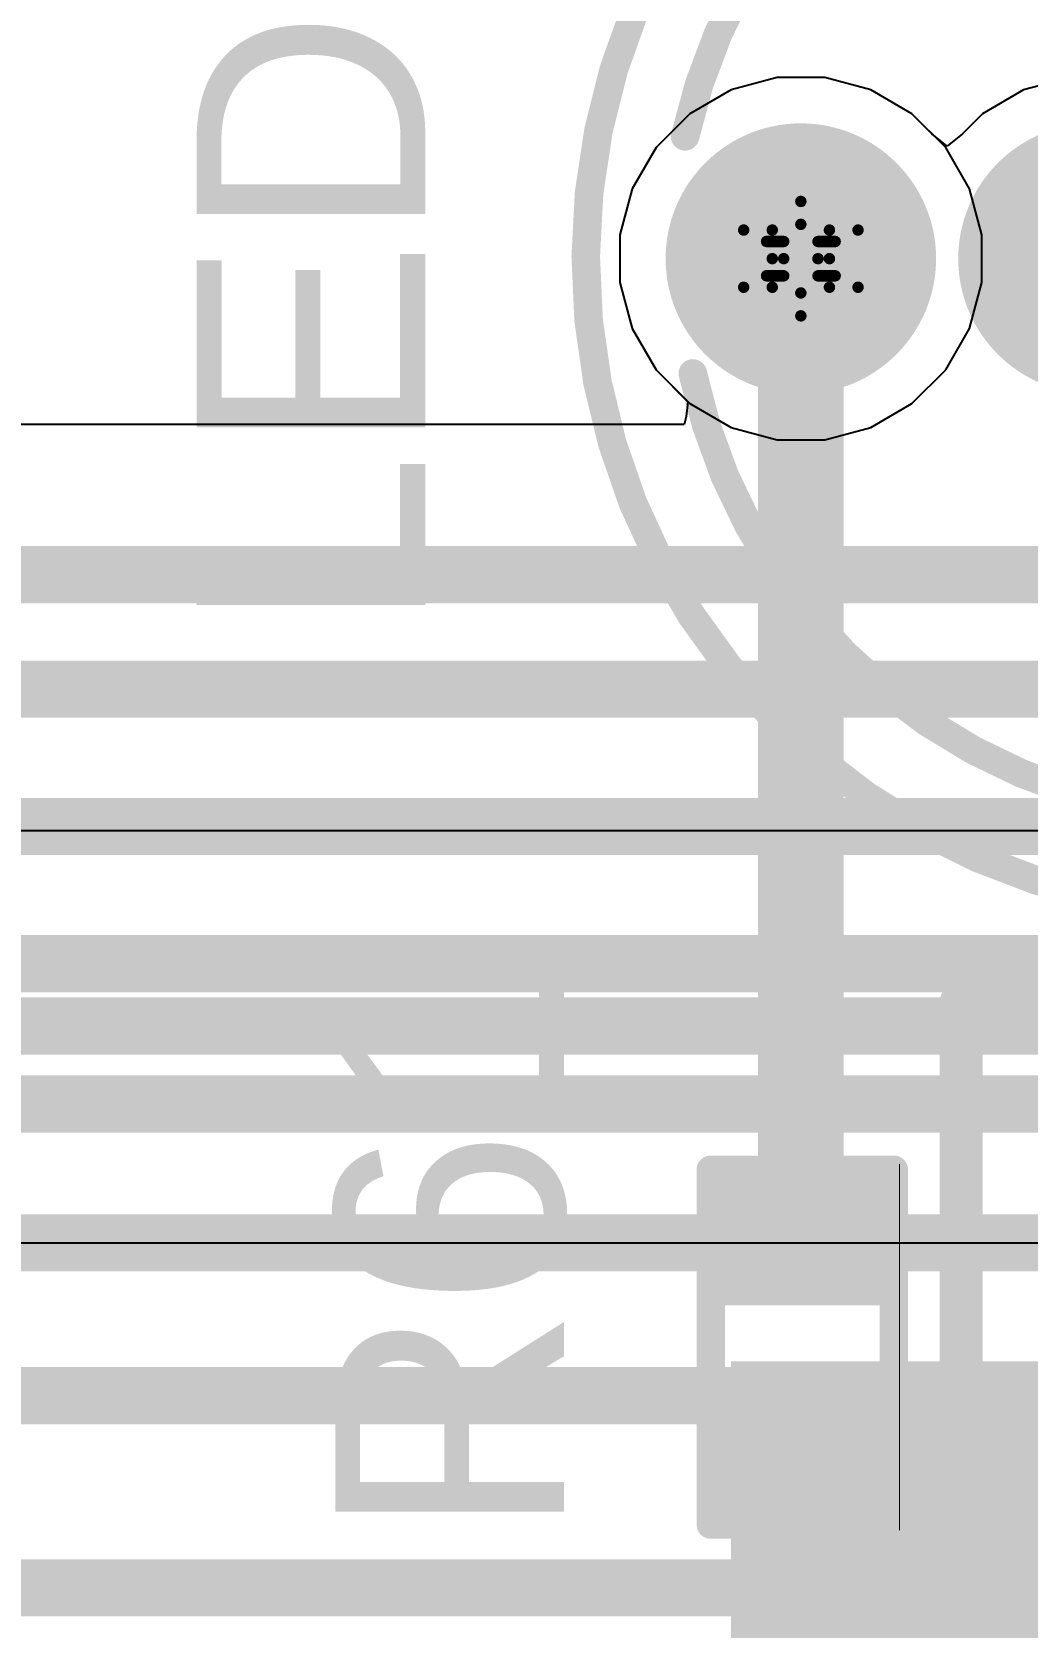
# Model space of a CAD drawing. Header units: inches. Extents: x -3 to 5259, y -3 to 5282.
# Drawn here: x 33.96 to 38.38, y 71.9 to 78.99 of the extents above; entities that cross this region are included whole.
import ezdxf

# ---------------------------------------------------------------- set-up
doc = ezdxf.new("R2010")
doc.units = ezdxf.units.IN
for name, color, linetype in [('Bottom Layer', 5, 'Continuous'), ('Bottom Solder', 6, 'Continuous'), ('Drill Drawing', 1, 'Continuous'), ('Layer 1', 16, 'Continuous'), ('Layer 2', 76, 'Continuous'), ('Multi-Layer', 9, 'Continuous'), ('Pad Holes', 156, 'Continuous'), ('Top Layer', 1, 'Continuous'), ('Top Overlay', 2, 'Continuous'), ('Top Paste', 8, 'Continuous'), ('Top Solder', 216, 'Continuous')]:
    doc.layers.add(name, color=color, linetype=linetype)
doc.styles.add('Arial', font='', dxfattribs={"height": 0.2})
doc.styles.get('Arial').set_extended_font_data('Arial')

# ---------------------------------------------------------------- blocks, each defined once
blk = doc.blocks.new('R___0402_99')
at = {"layer": 'Top Layer'}
for points in [[(-0.6985, -0.3175), (-0.6985, 0.3175), (-0.2413, 0.3175), (-0.2413, -0.3175)], [(0.2413, -0.3175), (0.2413, 0.3175), (0.6985, 0.3175), (0.6985, -0.3175)]]:
    blk.add_hatch(color=1, dxfattribs=at).paths.add_polyline_path(points)
at = {"layer": 'Top Paste'}
for points in [[(-0.6985, -0.3175), (-0.6985, 0.3175), (-0.2413, 0.3175), (-0.2413, -0.3175)], [(0.2413, -0.3175), (0.2413, 0.3175), (0.6985, 0.3175), (0.6985, -0.3175)]]:
    blk.add_hatch(color=8, dxfattribs=at).paths.add_polyline_path(points)
at = {"layer": 'Top Solder'}
for points in [[(-0.7535, -0.3725), (-0.7535, 0.3725), (-0.1863, 0.3725), (-0.1863, -0.3725)], [(0.1863, -0.3725), (0.1863, 0.3725), (0.7535, 0.3725), (0.7535, -0.3725)]]:
    blk.add_hatch(color=216, dxfattribs=at).paths.add_polyline_path(points)
at = {"layer": 'Top Overlay'}
for points in [[(-0.7874, 0.4064, 0.127, 0.127, 0), (0.7874, 0.4064, 0.127, 0.127, 0)], [(-0.7874, 0.4064, 0.127, 0.127, 0), (-0.7874, -0.4064, 0.127, 0.127, 0)], [(0.7874, 0.4064, 0.127, 0.127, 0), (0.7874, -0.4064, 0.127, 0.127, 0)], [(-0.7874, -0.4064, 0.127, 0.127, 0), (0.7874, -0.4064, 0.127, 0.127, 0)], [(-0.8128, -0.4318, 0.00323, 0.00323, 0), (0.8128, -0.4318, 0.00323, 0.00323, 0)]]:
    blk.add_lwpolyline(points, format="xyseb", dxfattribs=at)
for points in [[(-0.8191, 0.4064, 0.0635, 0.0635, 1), (-0.7556, 0.4064, 0.0635, 0.0635, 1)], [(-0.8191, 0.4064, 0.0635, 0.0635, 1), (-0.7556, 0.4064, 0.0635, 0.0635, 1)], [(0.7556, 0.4064, 0.0635, 0.0635, 1), (0.8191, 0.4064, 0.0635, 0.0635, 1)], [(0.7556, 0.4064, 0.0635, 0.0635, 1), (0.8191, 0.4064, 0.0635, 0.0635, 1)], [(-0.8191, -0.4064, 0.0635, 0.0635, 1), (-0.7556, -0.4064, 0.0635, 0.0635, 1)], [(-0.8191, -0.4064, 0.0635, 0.0635, 1), (-0.7556, -0.4064, 0.0635, 0.0635, 1)], [(0.7556, -0.4064, 0.0635, 0.0635, 1), (0.8191, -0.4064, 0.0635, 0.0635, 1)], [(0.7556, -0.4064, 0.0635, 0.0635, 1), (0.8191, -0.4064, 0.0635, 0.0635, 1)], [(-0.8136, -0.4318, 0.00161, 0.00161, 1), (-0.812, -0.4318, 0.00161, 0.00161, 1)], [(0.812, -0.4318, 0.00161, 0.00161, 1), (0.8136, -0.4318, 0.00161, 0.00161, 1)]]:
    blk.add_lwpolyline(points, format="xyseb", close=True, dxfattribs=at)
blk = doc.blocks.new('WS2812D_F5_171')
at = {"layer": 'Bottom Layer'}
h = blk.add_hatch(color=5, dxfattribs=at)
edge = h.paths.add_edge_path()
edge.add_arc((-1.95, 0), 0.55, 0, 360)
h = blk.add_hatch(color=5, dxfattribs=at)
edge = h.paths.add_edge_path()
edge.add_arc((-0.65, 0), 0.55, 0, 360)
h = blk.add_hatch(color=5, dxfattribs=at)
edge = h.paths.add_edge_path()
edge.add_arc((0.65, 0), 0.55, 0, 360)
h = blk.add_hatch(color=5, dxfattribs=at)
edge = h.paths.add_edge_path()
edge.add_arc((1.95, 0), 0.55, 0, 360)
at = {"layer": 'Bottom Solder'}
h = blk.add_hatch(color=6, dxfattribs=at)
edge = h.paths.add_edge_path()
edge.add_arc((-1.95, 0), 0.6008, 0, 360)
h = blk.add_hatch(color=6, dxfattribs=at)
edge = h.paths.add_edge_path()
edge.add_arc((-0.65, 0), 0.6008, 0, 360)
h = blk.add_hatch(color=6, dxfattribs=at)
edge = h.paths.add_edge_path()
edge.add_arc((0.65, 0), 0.6008, 0, 360)
h = blk.add_hatch(color=6, dxfattribs=at)
edge = h.paths.add_edge_path()
edge.add_arc((1.95, 0), 0.6008, 0, 360)
at = {"layer": 'Layer 1'}
h = blk.add_hatch(color=16, dxfattribs=at)
edge = h.paths.add_edge_path()
edge.add_arc((-1.95, 0), 0.55, 0, 360)
h = blk.add_hatch(color=16, dxfattribs=at)
edge = h.paths.add_edge_path()
edge.add_arc((-0.65, 0), 0.55, 0, 360)
h = blk.add_hatch(color=16, dxfattribs=at)
edge = h.paths.add_edge_path()
edge.add_arc((0.65, 0), 0.55, 0, 360)
h = blk.add_hatch(color=16, dxfattribs=at)
edge = h.paths.add_edge_path()
edge.add_arc((1.95, 0), 0.55, 0, 360)
at = {"layer": 'Layer 2'}
h = blk.add_hatch(color=76, dxfattribs=at)
edge = h.paths.add_edge_path()
edge.add_arc((-1.95, 0), 0.55, 0, 360)
h = blk.add_hatch(color=76, dxfattribs=at)
edge = h.paths.add_edge_path()
edge.add_arc((-0.65, 0), 0.55, 0, 360)
h = blk.add_hatch(color=76, dxfattribs=at)
edge = h.paths.add_edge_path()
edge.add_arc((0.65, 0), 0.55, 0, 360)
h = blk.add_hatch(color=76, dxfattribs=at)
edge = h.paths.add_edge_path()
edge.add_arc((1.95, 0), 0.55, 0, 360)
at = {"layer": 'Multi-Layer'}
h = blk.add_hatch(color=9, dxfattribs=at)
edge = h.paths.add_edge_path()
edge.add_arc((-1.95, 0), 0.55, 0, 360)
h = blk.add_hatch(color=9, dxfattribs=at)
edge = h.paths.add_edge_path()
edge.add_arc((-0.65, 0), 0.55, 0, 360)
h = blk.add_hatch(color=9, dxfattribs=at)
edge = h.paths.add_edge_path()
edge.add_arc((0.65, 0), 0.55, 0, 360)
h = blk.add_hatch(color=9, dxfattribs=at)
edge = h.paths.add_edge_path()
edge.add_arc((1.95, 0), 0.55, 0, 360)
at = {"layer": 'Pad Holes'}
h = blk.add_hatch(color=7, dxfattribs=at)
edge = h.paths.add_edge_path()
edge.add_arc((-1.95, 0), 0.36, 0, 360)
h = blk.add_hatch(color=7, dxfattribs=at)
edge = h.paths.add_edge_path()
edge.add_arc((-0.65, 0), 0.36, 0, 360)
h = blk.add_hatch(color=7, dxfattribs=at)
edge = h.paths.add_edge_path()
edge.add_arc((0.65, 0), 0.36, 0, 360)
h = blk.add_hatch(color=7, dxfattribs=at)
edge = h.paths.add_edge_path()
edge.add_arc((1.95, 0), 0.36, 0, 360)
at = {"layer": 'Top Layer'}
h = blk.add_hatch(color=1, dxfattribs=at)
edge = h.paths.add_edge_path()
edge.add_arc((-1.95, 0), 0.55, 0, 360)
h = blk.add_hatch(color=1, dxfattribs=at)
edge = h.paths.add_edge_path()
edge.add_arc((-0.65, 0), 0.55, 0, 360)
h = blk.add_hatch(color=1, dxfattribs=at)
edge = h.paths.add_edge_path()
edge.add_arc((0.65, 0), 0.55, 0, 360)
h = blk.add_hatch(color=1, dxfattribs=at)
edge = h.paths.add_edge_path()
edge.add_arc((1.95, 0), 0.55, 0, 360)
at = {"layer": 'Top Solder'}
h = blk.add_hatch(color=216, dxfattribs=at)
edge = h.paths.add_edge_path()
edge.add_arc((-1.95, 0), 0.6008, 0, 360)
h = blk.add_hatch(color=216, dxfattribs=at)
edge = h.paths.add_edge_path()
edge.add_arc((-0.65, 0), 0.6008, 0, 360)
h = blk.add_hatch(color=216, dxfattribs=at)
edge = h.paths.add_edge_path()
edge.add_arc((0.65, 0), 0.6008, 0, 360)
h = blk.add_hatch(color=216, dxfattribs=at)
edge = h.paths.add_edge_path()
edge.add_arc((1.95, 0), 0.6008, 0, 360)
at = {"layer": 'Top Overlay'}
for points in [[(2.4998, -1.4712, 0.127, 0.127, -3.705201), (2.5109, 1.4495, 0.127, 0.127, 0)], [(-2.4642, 0.5431, 0.127, 0.127, -0.780857), (2.43, 0.68, 0.127, 0.127, 0)], [(2.5072, 0.472, 0.127, 0.127, 0), (2.5109, 1.4495, 0.127, 0.127, 0)], [(2.4998, -1.4712, 0.127, 0.127, 0), (2.5036, -0.4762, 0.127, 0.127, 0)], [(2.3467, -0.8113, 0.127, 0.127, -0.760948), (-2.43, -0.51, 0.127, 0.127, 0)]]:
    blk.add_lwpolyline(points, format="xyseb", dxfattribs=at)
for points in [[(2.4792, 1.4495, 0.0635, 0.0635, 1), (2.5427, 1.4495, 0.0635, 0.0635, 1)], [(2.4792, 1.4495, 0.0635, 0.0635, 1), (2.5427, 1.4495, 0.0635, 0.0635, 1)], [(2.3982, 0.68, 0.0635, 0.0635, 1), (2.4617, 0.68, 0.0635, 0.0635, 1)], [(-2.496, 0.5431, 0.0635, 0.0635, 1), (-2.4325, 0.5431, 0.0635, 0.0635, 1)], [(2.4755, 0.472, 0.0635, 0.0635, 1), (2.539, 0.472, 0.0635, 0.0635, 1)], [(2.4718, -0.4762, 0.0635, 0.0635, 1), (2.5353, -0.4762, 0.0635, 0.0635, 1)], [(-2.4617, -0.51, 0.0635, 0.0635, 1), (-2.3982, -0.51, 0.0635, 0.0635, 1)], [(2.3149, -0.8113, 0.0635, 0.0635, 1), (2.3784, -0.8113, 0.0635, 0.0635, 1)], [(2.468, -1.4712, 0.0635, 0.0635, 1), (2.5315, -1.4712, 0.0635, 0.0635, 1)], [(2.468, -1.4712, 0.0635, 0.0635, 1), (2.5315, -1.4712, 0.0635, 0.0635, 1)]]:
    blk.add_lwpolyline(points, format="xyseb", close=True, dxfattribs=at)

msp = doc.modelspace()

# ---------------------------------------------------------------- hatches: boundary and pattern name
at = {"layer": 'Top Layer'}
msp.add_hatch(color=1, dxfattribs=at).paths.add_polyline_path([(37.0632, 70.8332), (39.0799, 70.8332), (39.0799, 73.0813), (37.0632, 73.0813)])

# ---------------------------------------------------------------- linework, layer by layer
at = {"layer": 'Bottom Layer'}
for p, q in [((37.2684, 78.7823), (37.0639, 78.7275)), ((37.4801, 78.7823), (37.2684, 78.7823)), ((37.6846, 78.7275), (37.4801, 78.7823)), ((37.0639, 78.7275), (36.8806, 78.6217)), ((37.8679, 78.6217), (37.6846, 78.7275)), ((36.8806, 78.6217), (36.7309, 78.472)), ((38.0176, 78.472), (37.8679, 78.6217)), ((36.7309, 78.472), (36.625, 78.2887)), ((38.1234, 78.2887), (38.0176, 78.472)), ((36.625, 78.2887), (36.5702, 78.0842)), ((38.1782, 78.0842), (38.1234, 78.2887)), ((36.5702, 78.0842), (36.5702, 77.8725)), ((38.1782, 77.8725), (38.1782, 78.0842)), ((36.5702, 77.8725), (36.625, 77.668)), ((38.1234, 77.668), (38.1782, 77.8725)), ((36.625, 77.668), (36.7309, 77.4847)), ((38.0176, 77.4847), (38.1234, 77.668)), ((36.7309, 77.4847), (36.8806, 77.335)), ((37.8679, 77.335), (38.0176, 77.4847)), ((36.8806, 77.335), (37.0639, 77.2291)), ((37.6846, 77.2291), (37.8679, 77.335)), ((37.0639, 77.2291), (37.2684, 77.1743)), ((37.4801, 77.1743), (37.6846, 77.2291)), ((37.2684, 77.1743), (37.4801, 77.1743)), ((73.4314, 75.438), (-1.6764, 75.438)), ((2.032, 73.6087), (57.4914, 73.6087))]:
    msp.add_line(p, q, dxfattribs=at)
msp.add_lwpolyline([(1.7496, 74.5712, 0.254, 0.254, 0), (73.1763, 74.5712, 0.254, 0.254, 0)], format="xyseb", dxfattribs=at)
at = {"layer": 'Drill Drawing'}
for points in [[(37.2472, 78.1053, 0.0508, 0.0508, 0), (37.3742, 78.2323, 0.0508, 0.0508, 0)], [(37.3742, 78.2323, 0.0508, 0.0508, 0), (37.5012, 78.1053, 0.0508, 0.0508, 0)], [(37.1202, 78.1053, 0.0508, 0.0508, 0), (37.2472, 77.9783, 0.0508, 0.0508, 0)], [(37.1202, 78.1053, 0.0508, 0.0508, 0), (37.2472, 78.1053, 0.0508, 0.0508, 0)], [(37.298, 78.0545, 0.0508, 0.0508, 0), (37.3742, 78.1307, 0.0508, 0.0508, 0)], [(37.3742, 78.1307, 0.0508, 0.0508, 0), (37.4504, 78.0545, 0.0508, 0.0508, 0)], [(37.5012, 78.1053, 0.0508, 0.0508, 0), (37.6282, 78.1053, 0.0508, 0.0508, 0)], [(37.5012, 77.9783, 0.0508, 0.0508, 0), (37.6282, 78.1053, 0.0508, 0.0508, 0)], [(37.2218, 78.0545, 0.0508, 0.0508, 0), (37.298, 77.9783, 0.0508, 0.0508, 0)], [(37.2218, 78.0545, 0.0508, 0.0508, 0), (37.298, 78.0545, 0.0508, 0.0508, 0)], [(37.4504, 78.0545, 0.0508, 0.0508, 0), (37.5266, 78.0545, 0.0508, 0.0508, 0)], [(37.4504, 77.9783, 0.0508, 0.0508, 0), (37.5266, 78.0545, 0.0508, 0.0508, 0)], [(37.1202, 77.8513, 0.0508, 0.0508, 0), (37.2472, 77.9783, 0.0508, 0.0508, 0)], [(37.2218, 77.9021, 0.0508, 0.0508, 0), (37.298, 77.9783, 0.0508, 0.0508, 0)], [(37.4504, 77.9783, 0.0508, 0.0508, 0), (37.5266, 77.9021, 0.0508, 0.0508, 0)], [(37.5012, 77.9783, 0.0508, 0.0508, 0), (37.6282, 77.8513, 0.0508, 0.0508, 0)], [(37.2218, 77.9021, 0.0508, 0.0508, 0), (37.298, 77.9021, 0.0508, 0.0508, 0)], [(37.298, 77.9021, 0.0508, 0.0508, 0), (37.3742, 77.8259, 0.0508, 0.0508, 0)], [(37.3742, 77.8259, 0.0508, 0.0508, 0), (37.4504, 77.9021, 0.0508, 0.0508, 0)], [(37.4504, 77.9021, 0.0508, 0.0508, 0), (37.5266, 77.9021, 0.0508, 0.0508, 0)], [(37.1202, 77.8513, 0.0508, 0.0508, 0), (37.2472, 77.8513, 0.0508, 0.0508, 0)], [(37.2472, 77.8513, 0.0508, 0.0508, 0), (37.3742, 77.7243, 0.0508, 0.0508, 0)], [(37.3742, 77.7243, 0.0508, 0.0508, 0), (37.5012, 77.8513, 0.0508, 0.0508, 0)], [(37.5012, 77.8513, 0.0508, 0.0508, 0), (37.6282, 77.8513, 0.0508, 0.0508, 0)]]:
    msp.add_lwpolyline(points, format="xyseb", dxfattribs=at)
for points in [[(37.3615, 78.2323, 0.0254, 0.0254, 1), (37.3869, 78.2323, 0.0254, 0.0254, 1)], [(37.3615, 78.2323, 0.0254, 0.0254, 1), (37.3869, 78.2323, 0.0254, 0.0254, 1)], [(37.1075, 78.1053, 0.0254, 0.0254, 1), (37.1329, 78.1053, 0.0254, 0.0254, 1)], [(37.1075, 78.1053, 0.0254, 0.0254, 1), (37.1329, 78.1053, 0.0254, 0.0254, 1)], [(37.2345, 78.1053, 0.0254, 0.0254, 1), (37.2599, 78.1053, 0.0254, 0.0254, 1)], [(37.2345, 78.1053, 0.0254, 0.0254, 1), (37.2599, 78.1053, 0.0254, 0.0254, 1)], [(37.3615, 78.1307, 0.0254, 0.0254, 1), (37.3869, 78.1307, 0.0254, 0.0254, 1)], [(37.3615, 78.1307, 0.0254, 0.0254, 1), (37.3869, 78.1307, 0.0254, 0.0254, 1)], [(37.4885, 78.1053, 0.0254, 0.0254, 1), (37.5139, 78.1053, 0.0254, 0.0254, 1)], [(37.4885, 78.1053, 0.0254, 0.0254, 1), (37.5139, 78.1053, 0.0254, 0.0254, 1)], [(37.6155, 78.1053, 0.0254, 0.0254, 1), (37.6409, 78.1053, 0.0254, 0.0254, 1)], [(37.6155, 78.1053, 0.0254, 0.0254, 1), (37.6409, 78.1053, 0.0254, 0.0254, 1)], [(37.2091, 78.0545, 0.0254, 0.0254, 1), (37.2345, 78.0545, 0.0254, 0.0254, 1)], [(37.2091, 78.0545, 0.0254, 0.0254, 1), (37.2345, 78.0545, 0.0254, 0.0254, 1)], [(37.2853, 78.0545, 0.0254, 0.0254, 1), (37.3107, 78.0545, 0.0254, 0.0254, 1)], [(37.2853, 78.0545, 0.0254, 0.0254, 1), (37.3107, 78.0545, 0.0254, 0.0254, 1)], [(37.4377, 78.0545, 0.0254, 0.0254, 1), (37.4631, 78.0545, 0.0254, 0.0254, 1)], [(37.4377, 78.0545, 0.0254, 0.0254, 1), (37.4631, 78.0545, 0.0254, 0.0254, 1)], [(37.5139, 78.0545, 0.0254, 0.0254, 1), (37.5393, 78.0545, 0.0254, 0.0254, 1)], [(37.5139, 78.0545, 0.0254, 0.0254, 1), (37.5393, 78.0545, 0.0254, 0.0254, 1)], [(37.2345, 77.9783, 0.0254, 0.0254, 1), (37.2599, 77.9783, 0.0254, 0.0254, 1)], [(37.2345, 77.9783, 0.0254, 0.0254, 1), (37.2599, 77.9783, 0.0254, 0.0254, 1)], [(37.2853, 77.9783, 0.0254, 0.0254, 1), (37.3107, 77.9783, 0.0254, 0.0254, 1)], [(37.2853, 77.9783, 0.0254, 0.0254, 1), (37.3107, 77.9783, 0.0254, 0.0254, 1)], [(37.4377, 77.9783, 0.0254, 0.0254, 1), (37.4631, 77.9783, 0.0254, 0.0254, 1)], [(37.4377, 77.9783, 0.0254, 0.0254, 1), (37.4631, 77.9783, 0.0254, 0.0254, 1)], [(37.4885, 77.9783, 0.0254, 0.0254, 1), (37.5139, 77.9783, 0.0254, 0.0254, 1)], [(37.4885, 77.9783, 0.0254, 0.0254, 1), (37.5139, 77.9783, 0.0254, 0.0254, 1)], [(37.2091, 77.9021, 0.0254, 0.0254, 1), (37.2345, 77.9021, 0.0254, 0.0254, 1)], [(37.2091, 77.9021, 0.0254, 0.0254, 1), (37.2345, 77.9021, 0.0254, 0.0254, 1)], [(37.2853, 77.9021, 0.0254, 0.0254, 1), (37.3107, 77.9021, 0.0254, 0.0254, 1)], [(37.2853, 77.9021, 0.0254, 0.0254, 1), (37.3107, 77.9021, 0.0254, 0.0254, 1)], [(37.4377, 77.9021, 0.0254, 0.0254, 1), (37.4631, 77.9021, 0.0254, 0.0254, 1)], [(37.4377, 77.9021, 0.0254, 0.0254, 1), (37.4631, 77.9021, 0.0254, 0.0254, 1)], [(37.5139, 77.9021, 0.0254, 0.0254, 1), (37.5393, 77.9021, 0.0254, 0.0254, 1)], [(37.5139, 77.9021, 0.0254, 0.0254, 1), (37.5393, 77.9021, 0.0254, 0.0254, 1)], [(37.1075, 77.8513, 0.0254, 0.0254, 1), (37.1329, 77.8513, 0.0254, 0.0254, 1)], [(37.1075, 77.8513, 0.0254, 0.0254, 1), (37.1329, 77.8513, 0.0254, 0.0254, 1)], [(37.2345, 77.8513, 0.0254, 0.0254, 1), (37.2599, 77.8513, 0.0254, 0.0254, 1)], [(37.2345, 77.8513, 0.0254, 0.0254, 1), (37.2599, 77.8513, 0.0254, 0.0254, 1)], [(37.3615, 77.8259, 0.0254, 0.0254, 1), (37.3869, 77.8259, 0.0254, 0.0254, 1)], [(37.3615, 77.8259, 0.0254, 0.0254, 1), (37.3869, 77.8259, 0.0254, 0.0254, 1)], [(37.4885, 77.8513, 0.0254, 0.0254, 1), (37.5139, 77.8513, 0.0254, 0.0254, 1)], [(37.4885, 77.8513, 0.0254, 0.0254, 1), (37.5139, 77.8513, 0.0254, 0.0254, 1)], [(37.6155, 77.8513, 0.0254, 0.0254, 1), (37.6409, 77.8513, 0.0254, 0.0254, 1)], [(37.6155, 77.8513, 0.0254, 0.0254, 1), (37.6409, 77.8513, 0.0254, 0.0254, 1)], [(37.3615, 77.7243, 0.0254, 0.0254, 1), (37.3869, 77.7243, 0.0254, 0.0254, 1)], [(37.3615, 77.7243, 0.0254, 0.0254, 1), (37.3869, 77.7243, 0.0254, 0.0254, 1)]]:
    msp.add_lwpolyline(points, format="xyseb", close=True, dxfattribs=at)
at = {"layer": 'Layer 1'}
for p, q in [((37.2684, 78.7823), (37.0639, 78.7275)), ((37.4801, 78.7823), (37.2684, 78.7823)), ((37.6846, 78.7275), (37.4801, 78.7823)), ((37.0639, 78.7275), (36.8806, 78.6217)), ((37.8679, 78.6217), (37.6846, 78.7275)), ((36.8806, 78.6217), (36.7309, 78.472)), ((38.0176, 78.472), (37.8679, 78.6217)), ((36.7309, 78.472), (36.625, 78.2887)), ((38.1234, 78.2887), (38.0176, 78.472)), ((36.625, 78.2887), (36.5702, 78.0842)), ((38.1782, 78.0842), (38.1234, 78.2887)), ((36.5702, 78.0842), (36.5702, 77.8725)), ((38.1782, 77.8725), (38.1782, 78.0842)), ((36.5702, 77.8725), (36.625, 77.668)), ((38.1234, 77.668), (38.1782, 77.8725)), ((36.625, 77.668), (36.7309, 77.4847)), ((38.0176, 77.4847), (38.1234, 77.668)), ((36.7309, 77.4847), (36.8806, 77.335)), ((37.8679, 77.335), (38.0176, 77.4847)), ((36.8806, 77.335), (37.0639, 77.2291)), ((37.6846, 77.2291), (37.8679, 77.335)), ((37.0639, 77.2291), (37.2684, 77.1743)), ((37.4801, 77.1743), (37.6846, 77.2291)), ((37.2684, 77.1743), (37.4801, 77.1743))]:
    msp.add_line(p, q, dxfattribs=at)
at = {"layer": 'Layer 2'}
for p, q in [((37.2684, 78.7823), (37.0639, 78.7275)), ((37.4801, 78.7823), (37.2684, 78.7823)), ((37.6846, 78.7275), (37.4801, 78.7823)), ((38.5683, 78.7823), (38.3639, 78.7275)), ((37.0639, 78.7275), (36.8806, 78.6217)), ((37.8679, 78.6217), (37.6846, 78.7275)), ((38.3639, 78.7275), (38.1805, 78.6217)), ((36.8806, 78.6217), (36.7309, 78.472)), ((37.9564, 78.5332), (37.8679, 78.6217)), ((38.1805, 78.6217), (38.092, 78.5332)), ((38.0242, 78.4775), (37.9564, 78.5332)), ((38.092, 78.5332), (38.0242, 78.4775)), ((36.7309, 78.472), (36.625, 78.2887)), ((36.625, 78.2887), (36.5702, 78.0842)), ((36.5702, 78.0842), (36.5702, 77.8725)), ((36.5702, 77.8725), (36.625, 77.668)), ((36.625, 77.668), (36.7309, 77.4847)), ((36.7309, 77.4847), (36.8725, 77.343)), ((36.8653, 77.278), (36.8555, 77.2414)), ((36.8725, 77.343), (36.8653, 77.278)), ((36.8555, 77.2414), (27.893, 77.2414))]:
    msp.add_line(p, q, dxfattribs=at)
for points in [[(8.1555, 76.5747, 0.254, 0.254, 0), (64.5608, 76.5747, 0.254, 0.254, 0)], [(8.4058, 76.0667, 0.254, 0.254, 0), (100.4821, 76.0667, 0.254, 0.254, 0)], [(10.2848, 75.4571, 0.254, 0.254, 0), (88.3298, 75.4571, 0.254, 0.254, 0)], [(10.6368, 74.8475, 0.254, 0.254, 0), (111.3628, 74.8475, 0.254, 0.254, 0)], [(23.4284, 74.2247, 0.254, 0.254, 0), (94.0114, 74.2247, 0.254, 0.254, 0)], [(23.7233, 73.6081, 0.254, 0.254, 0), (58.0454, 73.6081, 0.254, 0.254, 0)], [(24.0469, 72.9292, 0.254, 0.254, 0), (48.541, 72.9292, 0.254, 0.254, 0)], [(24.9861, 72.0761, 0.254, 0.254, 0), (48.5281, 72.0761, 0.254, 0.254, 0)]]:
    msp.add_lwpolyline(points, format="xyseb", dxfattribs=at)
at = {"layer": 'Top Layer'}
msp.add_lwpolyline([(37.3742, 73.6212, 0.381, 0.381, 0), (37.3742, 77.9783, 0.381, 0.381, 0)], format="xyseb", dxfattribs=at)
for points in [[(37.279, 77.9783, 0.1905, 0.1905, 1), (37.4695, 77.9783, 0.1905, 0.1905, 1)], [(37.279, 73.6212, 0.1905, 0.1905, 1), (37.4695, 73.6212, 0.1905, 0.1905, 1)]]:
    msp.add_lwpolyline(points, format="xyseb", close=True, dxfattribs=at)
at = {"layer": 'Top Overlay'}
for points in [[(38.0868, 74.676, 0.1905, 0.1905, 0), (40.4998, 74.676, 0.1905, 0.1905, 0)], [(38.0868, 72.0949, 0.1905, 0.1905, 0), (38.0868, 74.676, 0.1905, 0.1905, 0)], [(38.0868, 72.0949, 0.1905, 0.1905, 0), (40.4998, 72.0949, 0.1905, 0.1905, 0)]]:
    msp.add_lwpolyline(points, format="xyseb", dxfattribs=at)
for points in [[(38.0392, 74.676, 0.0952, 0.0952, 1), (38.1344, 74.676, 0.0952, 0.0952, 1)], [(38.0392, 74.676, 0.0952, 0.0952, 1), (38.1344, 74.676, 0.0952, 0.0952, 1)], [(38.0392, 72.0949, 0.0952, 0.0952, 1), (38.1344, 72.0949, 0.0952, 0.0952, 1)], [(38.0392, 72.0949, 0.0952, 0.0952, 1), (38.1344, 72.0949, 0.0952, 0.0952, 1)]]:
    msp.add_lwpolyline(points, format="xyseb", close=True, dxfattribs=at)

# ---------------------------------------------------------------- block references
msp.add_blockref('WS2812D_F5_171', (39.3242, 77.9783))
at = {"rotation": 90}
msp.add_blockref('R___0402_99', (37.3807, 73.1448), dxfattribs=at)

# ---------------------------------------------------------------- texts
at = {"layer": 'Top Overlay', "style": 'Arial'}
for s, p in [('LED6', (35.7055, 76.3237)), ('R61', (36.3217, 72.2978))]:
    msp.add_text(s, height=1.016, rotation=90, dxfattribs=at).set_placement(p)

doc.saveas('drawing.dxf')
